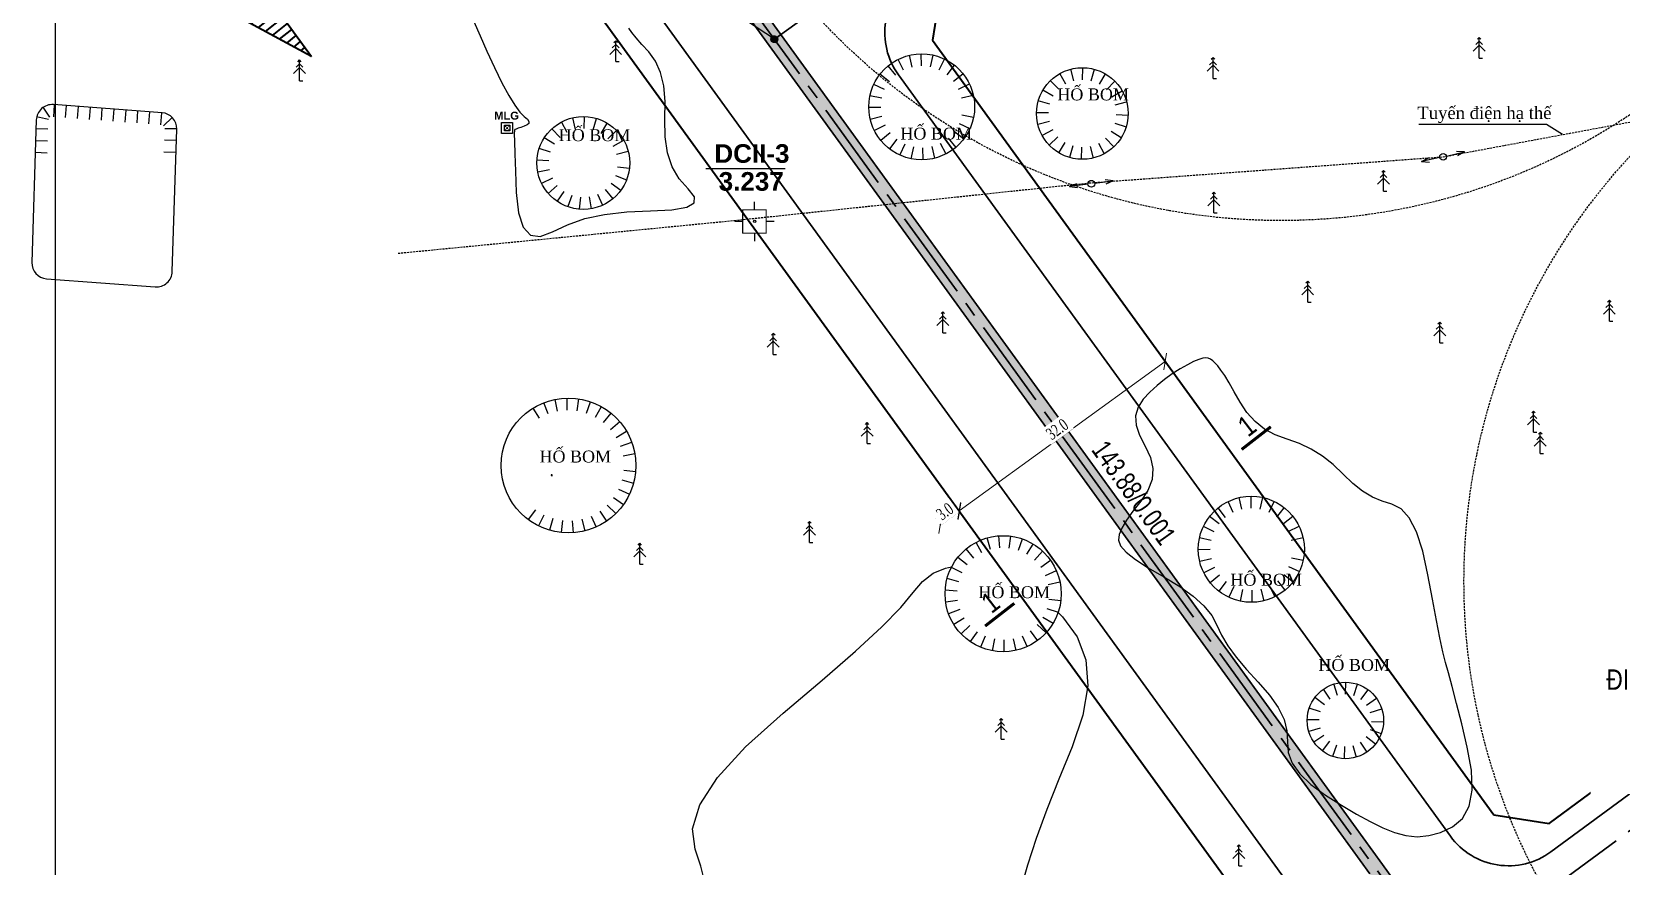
# Model space of a CAD drawing. Extents: x 22709 to 568895, y -41029 to 1932533.
# Drawn here: x 560514.7 to 560714.5, y 1930818.3 to 1930923.2 of the extents above; entities that cross this region are included whole.
import ezdxf
from ezdxf.enums import TextEntityAlignment as Align

# ---------------------------------------------------------------- set-up
doc = ezdxf.new("R2010")
doc.units = ezdxf.units.MI
doc.header["$MEASUREMENT"] = 0
doc.set_wipeout_variables(frame=1)
doc.header["$PDMODE"] = 1
for name, pattern in [('BORDER2', [0.875, 0.25, -0.125, 0.25, -0.125, 0, -0.125]), ('CENTER2', [1.125, 0.75, -0.125, 0.125, -0.125]), ('CONTINOUS', [0]), ('DASHED2', [0.375, 0.25, -0.125])]:
    doc.linetypes.add(name, pattern=pattern)
doc.layers.get('0').update_dxf_attribs({"color": 8, "linetype": 'CONTINUOUS'})
doc.layers.get('DEFPOINTS').update_dxf_attribs({"color": 8, "linetype": 'CONTINUOUS'})
for name, color, linetype, lineweight in [('1-chieu dai', 8, 'CONTINUOUS', 40), ('10-TIM', 8, 'CENTER2', 35), ('170170170-MUI TEN', 8, 'CONTINOUS', 20), ('4-LE TRONG', 8, 'CONTINUOUS', 40), ('7-LE NGOAI', 8, 'CONTINUOUS', 35), ('84- CX DAI PHAN CACH', 8, 'CONTINUOUS', 50), ('D-S-DÂY ĐIỆN 1.5', 200, 'DASHED2', 40)]:
    doc.layers.add(name, color=color, linetype=linetype, lineweight=lineweight)
for name, color, linetype in [('1-chieurong', 8, 'CONTINUOUS'), ('1-cotTK', 8, 'CONTINUOUS'), ('1-RANH GIOI QH DX', 8, 'BORDER2'), ('7- KHUNG TEN', 8, 'CONTINUOUS'), ('CHU', 8, 'CONTINUOUS'), ('DCII', 8, 'CONTINUOUS'), ('DIA VAT', 8, 'CONTINOUS'), ('DIA VAT 500', 8, 'CONTINUOUS'), ('DIA VAT.MOI', 8, 'CONTINUOUS'), ('DM CON', 8, 'CONTINUOUS'), ('ELEC - TEXT', 84, 'CONTINUOUS'), ('ho', 8, 'CONTINUOUS'), ('ho bom', 8, 'CONTINUOUS'), ('lang mo', 8, 'CONTINUOUS'), ('MATCAT', 8, 'CONTINUOUS'), ('PHI LAO', 8, 'CONTINUOUS')]:
    doc.layers.add(name, color=color, linetype=linetype)
doc.styles.add('Do doc', font='VHARIALN.TTF', dxfattribs={"width": 0.9, "oblique": 0.6})
doc.styles.add('HHH', font='VNTIMEI.TTF', dxfattribs={"height": 0.5})
doc.styles.add('K1', font='VHARIALN.TTF', dxfattribs={"height": 250})
doc.styles.add('L1', font='vntimeh.shx', dxfattribs={"width": 0.7})
doc.styles.add('nha', font='VHARIALB.TTF', dxfattribs={"height": 1})
doc.styles.get("Standard").update_dxf_attribs({"font": 'vntimeh.shx'})
doc.styles.add('Tung', font='VHARIAL.TTF', dxfattribs={"width": 0.8})
doc.dimstyles.new('chieu rong', dxfattribs={"dimtxt": 1.5, "dimasz": 1.5, "dimexe": 1, "dimexo": 1, "dimgap": 0.3, "dimtad": 1, "dimdec": 1, "dimzin": 0, "dimdsep": 46, "dimtxsty": 'L1', "dimblk": 'OBLIQUE', "dimcen": 1, "dimclrd": 37, "dimclre": 37, "dimclrt": 7, "dimadec": 0, "dimazin": 0, "dimtfac": 1, "dimtdec": 1, "dimtofl": 0, "dimtmove": 2, "dimatfit": 3, "dimldrblk": 'ARCHTICK', "dimfxl": 1, "dimtfill": 1, "dimtolj": 1, "dimtzin": 0, "dimlwd": 5, "dimlwe": 5, "dimarcsym": 0})
doc.dimstyles.get("Standard").update_dxf_attribs({"dimtxt": 0.18, "dimasz": 0.18, "dimexe": 0.18, "dimexo": 0.0625, "dimgap": 0.09, "dimtad": 0, "dimtih": 1, "dimtoh": 1, "dimdec": 4, "dimzin": 0, "dimdsep": 46, "dimtxsty": 'Standard', "dimcen": 0.09, "dimadec": 0, "dimazin": 0, "dimtfac": 1, "dimtdec": 4, "dimtofl": 0, "dimtmove": 0, "dimatfit": 3, "dimfxl": 1, "dimtolj": 1, "dimtzin": 0, "dimarcsym": 0})
pattern_1 = [(45, (0, 0), (-0.44194173824, 0.44194173824), [])]

# ---------------------------------------------------------------- blocks, each defined once
blk = doc.blocks.new('ELLIPSE')
at = {"color": 0, "linetype": 'ByBlock'}
blk.add_circle((0, 0), 1, dxfattribs=at)
blk = doc.blocks.new('DCII')
at = {"layer": 'DCII', "linetype": 'Continuous'}
for p, q in [((563372, 1962106.4), (563372, 1962107.06)), ((563371.02, 1962104.45), (563371.02, 1962106.4)), ((563371.02, 1962105.43), (563370.36, 1962105.43)), ((563372, 1962104.45), (563372, 1962103.77))]:
    blk.add_line(p, q, dxfattribs=at)
at = {"layer": 'DCII', "linetype": 'Continuous', "const_width": 0.1}
for points in [[(563372, 1962107.06), (563372, 1962106.4)], [(563370.36, 1962105.43), (563371.02, 1962105.43)], [(563372, 1962103.77), (563372, 1962104.45)], [(563373.65, 1962105.43), (563372.97, 1962105.43)]]:
    blk.add_lwpolyline(points, dxfattribs=at)
blk.add_lwpolyline([(563371.02, 1962106.4), (563372.97, 1962106.4), (563372.97, 1962104.45), (563371.02, 1962104.45)], close=True, dxfattribs=at)
at = {"layer": 'DCII', "linetype": 'Continuous', "xscale": 0.0975019498728216, "yscale": 0.0975019498728216, "zscale": 1.95, "rotation": 359.99999986318}
blk.add_blockref('ELLIPSE', (563372.02, 1962105.43), dxfattribs=at)
blk = doc.blocks.new('t')
at = {"layer": 'ho bom', "color": 250}
blk.add_line((0, 1.51), (0, 0), dxfattribs=at)
blk = doc.blocks.new('ht')
at = {"layer": 'DIA VAT'}
for p, q in [((568284.61, 1930957.26), (568285.58, 1930957.53)), ((568290.14, 1930957.26), (568289.17, 1930957.53)), ((568286.96, 1930957.26), (568284.61, 1930957.26)), ((568284.61, 1930957.26), (568285.58, 1930956.99)), ((568287.8, 1930957.26), (568290.14, 1930957.26)), ((568290.14, 1930957.26), (568289.17, 1930956.99))]:
    blk.add_line(p, q, dxfattribs=at)
blk.add_circle((568287.38, 1930957.26), 0.421, dxfattribs=at)
blk = doc.blocks.new('PL')
at = {"layer": 'PHI LAO', "color": 250, "linetype": 'Continuous'}
blk.add_line((569625.73, 1929989.67), (569626.15, 1929989.67), dxfattribs=at)
for points in [[(569625.51, 1929992.08), (569625.73, 1929992.3)], [(569625.95, 1929992.08), (569625.73, 1929992.3)], [(569625.73, 1929989.67), (569625.73, 1929992.3)], [(569624.98, 1929990.58), (569625.73, 1929991.33)], [(569625.3, 1929991.39), (569625.73, 1929991.81)], [(569626.15, 1929991.39), (569625.73, 1929991.81)], [(569626.48, 1929990.58), (569625.73, 1929991.33)]]:
    blk.add_lwpolyline(points, dxfattribs=at)
blk = doc.blocks.new('MUI TEN')
at = {"layer": '170170170-MUI TEN', "lineweight": 40}
h = blk.add_hatch(dxfattribs=at)
h.set_pattern_fill('ANSI31', color=256, scale=5, style=0)
h.set_pattern_definition(pattern_1)
h.paths.add_polyline_path([(563143.47, 1934865.75), (563145.06, 1934867.19), (563150.83, 1934860.84), (563145.91, 1934877.86), (563129.2, 1934884.66), (563134.97, 1934878.31), (563133.38, 1934876.87)])
h = blk.add_hatch(dxfattribs=at)
h.set_pattern_fill('ANSI31', color=256, scale=5, style=0)
h.set_pattern_definition(pattern_1)
h.paths.add_polyline_path([(563130.29, 1934874.07), (563132.35, 1934875.94), (563142.44, 1934864.82), (563140.38, 1934862.95)])
at = {"layer": '4-LE TRONG'}
blk.add_line((563129.27, 1934873.12), (563139.35, 1934862.01), dxfattribs=at)
at = {"layer": '4-LE TRONG', "flags": 128}
for points in [[(563129.2, 1934884.66), (563145.92, 1934877.86), (563150.83, 1934860.84), (563145.06, 1934867.19), (563143.47, 1934865.75), (563133.37, 1934876.88), (563134.97, 1934878.31), (563129.2, 1934884.66)], [(563132.35, 1934875.95), (563130.3, 1934874.06), (563140.38, 1934862.94), (563142.45, 1934864.82), (563132.35, 1934875.95)]]:
    blk.add_lwpolyline(points, dxfattribs=at)
blk = doc.blocks.new('cvnfgj')
at = {"layer": '1-cotTK', "lineweight": -3}
h = blk.add_hatch(dxfattribs=at)
h.set_pattern_fill('ANSI31', scale=0.1, style=0)
h.set_pattern_definition([(45, (561075.492941, 1927460.097698), (-0.008838834765, 0.008838834765), [])])
edge = h.paths.add_edge_path()
edge.add_arc((568402.56, 1930175.79), 0.43, 0, 360)
at = {"layer": '1-cotTK', "color": 7, "lineweight": -3}
blk.add_circle((568402.56, 1930175.79, -28.47), 0.43, dxfattribs=at)
blk = doc.blocks.new('_Oblique')
at = {"color": 0, "linetype": 'ByBlock', "lineweight": -2}
blk.add_line((-0.5, -0.5), (0.5, 0.5), dxfattribs=at)
blk = doc.blocks.new('*D49')
at = {"layer": '1-chieurong', "color": 37, "lineweight": 5, "transparency": 16777216}
for p, q in [((568012.41, 1930869.99), (568013.5, 1930868.49)), ((567987, 1930850.52), (568012.91, 1930869.3)), ((567986.5, 1930851.21), (567987.59, 1930849.71))]:
    blk.add_line(p, q, dxfattribs=at)
at = {"layer": 'DEFPOINTS', "color": 0, "lineweight": -3, "transparency": 16777216}
for p in [(568011.82, 1930870.8), (568012.91, 1930869.3), (567985.92, 1930852.02)]:
    blk.add_point(p, dxfattribs=at)
at = {"layer": '1-chieurong', "color": 37, "lineweight": 5, "transparency": 16777216, "xscale": 1.5, "yscale": 1.5, "zscale": 1.5}
for p, rotation in [((568012.91, 1930869.3), 35.94216198989407), ((567987, 1930850.52), 215.9421619898941)]:
    blk.add_blockref('_Oblique', p, dxfattribs=dict(at, rotation=rotation))
at = {"layer": '1-chieurong', "color": 7, "lineweight": -3, "transparency": 16777216, "insert": (567999.34, 1930860.76), "char_height": 1.5, "attachment_point": 5, "rotation": 35.9422, "style": 'L1', "bg_fill": 3, "box_fill_scale": 1.25, "bg_fill_color": 9, "bg_fill_true_color": 13158600, "bg_fill_transparency": 0}
blk.add_mtext('\\A1;32.0', dxfattribs=at)
blk = doc.blocks.new('_ARCHTICK')
at = {"color": 0, "linetype": 'ByBlock', "const_width": 0.15}
blk.add_lwpolyline([(-0.5, -0.5), (0.5, 0.5)], dxfattribs=at)
blk = doc.blocks.new('*D77')
at = {"layer": '1-chieurong', "color": 37, "lineweight": 5, "transparency": 16777216}
for p, q in [((567984.03, 1930849.51), (567984.03, 1930849.51)), ((567987.05, 1930850.46), (567984.62, 1930848.7)), ((567986.46, 1930851.27), (567986.46, 1930851.27))]:
    blk.add_line(p, q, dxfattribs=at)
at = {"layer": '1-chieurong', "color": 37, "lineweight": 5, "transparency": 16777216, "xscale": 1.5, "yscale": 1.5, "zscale": 1.5}
for p, rotation in [((567987.05, 1930850.46), 35.94216199129195), ((567984.62, 1930848.7), 215.942161991292)]:
    blk.add_blockref('_Oblique', p, dxfattribs=dict(at, rotation=rotation))
at = {"layer": '1-chieurong', "color": 7, "lineweight": -3, "transparency": 16777216, "insert": (567985.22, 1930850.43), "char_height": 1.5, "attachment_point": 5, "rotation": 35.9422, "style": 'L1', "bg_fill": 3, "box_fill_scale": 1.25, "bg_fill_color": 9, "bg_fill_true_color": 13158600, "bg_fill_transparency": 0}
blk.add_mtext('\\A1;3.0', dxfattribs=at)
at = {"layer": 'DEFPOINTS', "color": 0, "lineweight": -3, "transparency": 16777216}
for p in [(567987.05, 1930850.46), (567984.62, 1930848.7), (567984.62, 1930848.7)]:
    blk.add_point(p, dxfattribs=at)
blk = doc.blocks.new('tmb')
at = {"layer": '84- CX DAI PHAN CACH', "lineweight": -3}
h = blk.add_hatch(dxfattribs=at)
h.set_pattern_fill('AR-SAND', color=256, scale=0.3, style=0)
h.set_pattern_definition([(37.5, (561075.49294, 1927460.0977), (-0.018898007, 0.57804713), [0, -0.456, 0, -0.51, 0, -0.4875]), (7.5, (561075.49294, 1927460.0977), (0.53093301, 0.84664382), [0, -0.246, 0, -0.411, 0, -0.1575]), (327.5, (561075.12394, 1927460.0977), (0.93424256, 0.001697716), [0, -0.15, 0, -0.54, 0, -0.705]), (317.5, (561075.12394, 1927460.0977), (0.90183798, 0.26330267), [0, -0.075, 0, -0.354, 0, -0.405])])
h.paths.add_polyline_path([(567973.405, 1930898.236), (567941.569, 1930942.147, 1), (567939.949, 1930940.973), (567971.785, 1930897.062), (568038.626, 1930804.867), (568074.257, 1930755.722, 1), (568075.876, 1930756.896), (568040.246, 1930806.041)])
at = {"layer": '1-cotTK', "lineweight": -3, "ltscale": 15, "flags": 128}
blk.add_lwpolyline([(567963.79, 1930909.794), (567954.722, 1930915.799), (567947.68, 1930915.799)], dxfattribs=at)
at = {"layer": '1-RANH GIOI QH DX', "linetype": 'DASHED2', "ltscale": 30, "const_width": 2}
blk.add_lwpolyline([(568411.678, 1930949.543), (568385.601, 1930982.494), (568352.821, 1931025.773), (568320.86, 1931069.918), (568234.454, 1931189.276), (567924.026, 1930964.64), (568247.697, 1930518.199), (568559.192, 1930762.669), (568544.947, 1930780.727), (568483.932, 1930858.072), (568469.374, 1930876.529)], close=True, dxfattribs=at)
at = {"layer": '10-TIM', "ltscale": 15, "extrusion": (-0.041472, 0.057309, 0.997495)}
blk.add_line((568231.426, 1931103.502), (567963.786, 1930909.79), dxfattribs=at)
at = {"layer": '10-TIM', "ltscale": 15}
for p, q in [((568314.166, 1930989.183), (568048.239, 1930793.299)), ((567930.626, 1930955.536), (568276.416, 1930478.587))]:
    blk.add_line(p, q, dxfattribs=at)
at = {"layer": '4-LE TRONG'}
for p, q in [((567928.377, 1930931.38), (568062.217, 1930746.773)), ((567984.764, 1930916.641), (567983.648, 1930909.662)), ((567983.648, 1930909.662), (568054.231, 1930812.306)), ((568061.192, 1930811.224), (568177.05, 1930896.566)), ((568054.231, 1930812.306), (568061.192, 1930811.224))]:
    blk.add_line(p, q, dxfattribs=at)
at = {"layer": '4-LE TRONG', "ltscale": 0.5}
blk.add_line((567983.648, 1930909.662), (568054.231, 1930812.306), dxfattribs=at)
at = {"layer": '7-LE NGOAI', "ltscale": 0.5}
for p, q in [((567941.569, 1930942.147), (567973.405, 1930898.236)), ((567939.949, 1930940.973), (567971.785, 1930897.062)), ((567979.379, 1930905.328), (568048.773, 1930809.613)), ((567973.405, 1930898.236), (568040.246, 1930806.041)), ((567971.785, 1930897.062), (568038.626, 1930804.867)), ((568170.778, 1930888.22), (568061.397, 1930807.649)), ((568040.246, 1930806.041), (568075.876, 1930756.896))]:
    blk.add_line(p, q, dxfattribs=at)
at = {"layer": '7-LE NGOAI'}
blk.add_line((567931.473, 1930937.333), (568065.941, 1930751.86), dxfattribs=at)
at = {"layer": '7-LE NGOAI', "ltscale": 0.5}
for centre, start, end in [((567986.665, 1930910.611), 125.8961, 215.94216), ((568056.059, 1930814.895), 215.94216, 306.37556)]:
    blk.add_arc(centre, 9, start, end, dxfattribs=at)
at = {"layer": 'DCII', "linetype": 'Continuous'}
blk.add_line((567955.155, 1930893.541), (567965.143, 1930893.541), dxfattribs=at)
at = {"layer": 'DIA VAT', "linetype": 'DASHED2'}
for p, q in [((568047.843, 1930895.009), (568087.375, 1930902.36)), ((568003.352, 1930891.73), (568047.843, 1930895.009)), ((567958.772, 1930887.011), (568003.352, 1930891.73)), ((567916.476, 1930882.887), (567958.772, 1930887.011))]:
    blk.add_line(p, q, dxfattribs=at)
at = {"layer": 'DIA VAT 500', "linetype": 'Continuous'}
for p, q in [((567929.476, 1930899.324), (567930.876, 1930899.324)), ((567929.476, 1930897.924), (567929.476, 1930899.324)), ((567930.876, 1930897.924), (567929.476, 1930897.924)), ((567929.85, 1930898.273), (567929.85, 1930898.973)), ((567929.85, 1930898.973), (567930.55, 1930898.973)), ((567930.55, 1930898.273), (567929.85, 1930898.273)), ((567930.55, 1930898.973), (567930.55, 1930898.273)), ((567930.876, 1930899.324), (567930.876, 1930897.924))]:
    blk.add_line(p, q, dxfattribs=at)
at = {"layer": 'DIA VAT 500', "linetype": 'ByBlock'}
for p, q in [((567929.85, 1930898.273), (567930.55, 1930898.973)), ((567929.85, 1930898.973), (567930.55, 1930898.273))]:
    blk.add_line(p, q, dxfattribs=at)
at = {"layer": 'DM CON', "elevation": 3}
for points in [[(567926.018, 1930912.025), (567926.786, 1930910.21), (567927.65, 1930908.269), (567928.597, 1930906.237), (567929.541, 1930904.32), (567930.398, 1930902.725), (567931.154, 1930901.488), (567931.805, 1930900.609), (567932.344, 1930900.067), (567932.731, 1930899.725), (567932.925, 1930899.448), (567932.922, 1930899.21), (567932.722, 1930899.009), (567932.348, 1930898.842), (567931.924, 1930898.705), (567931.574, 1930898.593), (567931.319, 1930898.502), (567931.162, 1930898.425), (567931.098, 1930898.317), (567931.094, 1930897.911), (567931.116, 1930896.941), (567931.16, 1930895.364), (567931.227, 1930893.19), (567931.34, 1930890.523), (567931.625, 1930887.972), (567932.209, 1930886.146), (567933.114, 1930885.148), (567934.342, 1930884.981), (567935.895, 1930885.573), (567937.767, 1930886.473), (567939.951, 1930887.233), (567942.445, 1930887.776), (567945.233, 1930888.094), (567948.226, 1930888.219), (567950.908, 1930888.343), (567952.764, 1930888.66), (567953.706, 1930889.203), (567953.736, 1930889.978), (567952.939, 1930890.987), (567951.834, 1930892.24), (567950.94, 1930893.748), (567950.343, 1930895.511), (567950.052, 1930897.522), (567950.031, 1930899.743), (567950.05, 1930901.952), (567949.876, 1930903.924), (567949.473, 1930905.623), (567948.838, 1930907.043), (567947.999, 1930908.194), (567947.13, 1930909.14), (567946.406, 1930909.946), (567945.854, 1930910.622), (567945.478, 1930911.173)], [(567954.944, 1930804.175), (567954.553, 1930805.864), (567953.817, 1930807.982), (567953.511, 1930810.538), (567954.404, 1930813.537), (567956.625, 1930816.98), (567960.168, 1930820.853), (567964.876, 1930825.082), (567969.798, 1930829.232), (567973.986, 1930832.869), (567977.279, 1930835.919), (567979.663, 1930838.372), (567981.216, 1930840.244), (567982.416, 1930841.637), (567983.742, 1930842.657), (567985.276, 1930843.321), (567986.066, 1930843.46)], [(567999.451, 1930837.735), (568000.018, 1930837.201), (568001.867, 1930834.682), (568002.939, 1930831.777), (568003.175, 1930828.492), (568002.574, 1930824.834), (568001.214, 1930820.848), (567999.544, 1930816.798), (567998.014, 1930812.947), (567996.702, 1930809.339), (567995.616, 1930805.98), (567994.726, 1930802.862), (567993.856, 1930799.927), (567992.826, 1930797.118), (567991.606, 1930794.427), (567990.185, 1930791.863), (567988.534, 1930789.486), (567988.197, 1930789.184)]]:
    blk.add_lwpolyline(points, dxfattribs=at)
at = {"layer": 'DM CON'}
for points, elevation in [([(568017.634, 1930869.71), (568017.135, 1930869.549), (568016.492, 1930869.266), (568015.705, 1930868.863), (568014.786, 1930868.343), (568013.808, 1930867.726), (568012.844, 1930867.035), (568011.906, 1930866.272), (568011.001, 1930865.438), (568010.154, 1930864.531), (568009.506, 1930863.541), (568009.198, 1930862.456), (568009.254, 1930861.276), (568009.666, 1930860), (568010.38, 1930858.637), (568011.061, 1930857.233), (568011.378, 1930855.832), (568011.275, 1930854.444), (568010.75, 1930853.071), (568009.849, 1930851.722), (568008.852, 1930850.456), (568008.039, 1930849.328), (568007.458, 1930848.347), (568007.121, 1930847.513), (568007.043, 1930846.805), (568007.312, 1930846.11), (568008.016, 1930845.315), (568009.168, 1930844.399), (568010.759, 1930843.363), (568012.732, 1930842.213), (568014.742, 1930841.004), (568016.447, 1930839.788), (568017.788, 1930838.574), (568018.763, 1930837.363), (568019.415, 1930836.147), (568020.006, 1930834.887), (568020.8, 1930833.541), (568021.839, 1930832.103), (568023.123, 1930830.574), (568024.609, 1930828.964), (568026.033, 1930827.341), (568027.13, 1930825.773), (568027.857, 1930824.27), (568028.217, 1930822.835), (568028.269, 1930821.461), (568028.367, 1930820.12), (568028.863, 1930818.78), (568029.818, 1930817.437), (568031.234, 1930816.093), (568033.068, 1930814.758), (568035.06, 1930813.504), (568036.952, 1930812.399), (568038.698, 1930811.457), (568040.293, 1930810.679), (568041.751, 1930810.075), (568043.151, 1930809.685), (568044.575, 1930809.552), (568046.036, 1930809.684), (568047.53, 1930810.084), (568049.021, 1930810.769), (568050.294, 1930811.832), (568051.134, 1930813.369), (568051.507, 1930815.392), (568051.412, 1930817.894), (568050.891, 1930820.808), (568050.184, 1930823.742), (568049.533, 1930826.307), (568048.977, 1930828.437), (568048.524, 1930830.132), (568048.162, 1930831.456), (568047.823, 1930832.797), (568047.441, 1930834.538), (568047.002, 1930836.745), (568046.505, 1930839.415), (568045.944, 1930842.469), (568045.289, 1930845.438), (568044.509, 1930847.853), (568043.599, 1930849.634), (568042.561, 1930850.779), (568041.404, 1930851.348), (568040.183, 1930851.71), (568038.954, 1930852.233), (568037.727, 1930852.979), (568036.502, 1930853.954), (568035.274, 1930855.13), (568034.008, 1930856.332), (568032.674, 1930857.385), (568031.264, 1930858.26), (568029.781, 1930858.957), (568028.242, 1930859.502), (568026.748, 1930860.059), (568025.399, 1930860.789), (568024.211, 1930861.72), (568023.188, 1930862.852), (568022.324, 1930864.156), (568021.587, 1930865.457), (568020.945, 1930866.582), (568020.393, 1930867.5), (568019.928, 1930868.21), (568019.546, 1930868.718), (568019.212, 1930869.084), (568018.897, 1930869.365), (568018.593, 1930869.57), (568018.298, 1930869.701), (568018, 1930869.754)], 3), ([(567935.862, 1930854.998), (567935.854, 1930855.018), (567935.838, 1930855.031), (567935.812, 1930855.037), (567935.778, 1930855.035), (567935.746, 1930855.03), (567935.723, 1930855.022), (567935.713, 1930855.012), (567935.714, 1930855.001), (567935.725, 1930854.988), (567935.742, 1930854.975), (567935.76, 1930854.962), (567935.776, 1930854.949), (567935.792, 1930854.936), (567935.807, 1930854.924), (567935.821, 1930854.917), (567935.833, 1930854.918), (567935.844, 1930854.927), (567935.853, 1930854.946), (567935.86, 1930854.971)], 1)]:
    blk.add_lwpolyline(points, close=True, dxfattribs=dict(at, elevation=elevation))
at = {"layer": 'ho', "flags": 128}
blk.add_lwpolyline([(567888.094, 1930880.587), (567888.655, 1930898.492, 0.4016126), (567886.805, 1930900.549), (567873.147, 1930901.569, 0.4269279), (567870.999, 1930899.637), (567870.438, 1930881.732, 0.4016126), (567872.288, 1930879.675), (567885.946, 1930878.655, 0.4269279)], format="xyb", close=True, dxfattribs=at)
at = {"layer": 'ho bom'}
for centre, radius in [((567982.305, 1930901.29), 6.654), ((568002.5, 1930900.452), 5.76), ((567939.765, 1930894.238), 5.836), ((567937.908, 1930856.212), 8.474), ((568023.739, 1930845.678), 6.667), ((567992.54, 1930840.087), 7.3), ((568035.565, 1930824.159), 4.803)]:
    blk.add_circle(centre, radius, dxfattribs=at)
at = {"layer": 'MATCAT', "const_width": 0.38}
for points in [[(568022.524, 1930858.222), (568026.192, 1930861.075)], [(567990.278, 1930836.026), (567993.946, 1930838.88)]]:
    blk.add_lwpolyline(points, dxfattribs=at)
for p in [(-1681.892, 917.301, 3), (-1573.358, 917.718), (-1606.805, 915.192), (-1721.63, 914.885), (-1585.377, 901.008), (-1606.698, 898.28), (-1594.906, 887.075), (-1640.76, 883.23, 3.25), (-1556.983, 884.669), (-1578.304, 881.941), (-1662.081, 880.502, 3.25), (-1650.289, 869.296, 3.25), (-1566.512, 870.736), (-1565.665, 868.064), (-1657.53, 856.859), (-1678.851, 854.13), (-1558.378, 838.209), (-1633.441, 832.118), (-1603.562, 816.224)]:
    blk.add_blockref('PL', p)
at = {"layer": '1-cotTK', "lineweight": -3}
blk.add_blockref('cvnfgj', (-438.771, 733.999, 28.474), dxfattribs=at)
at = {"layer": '170170170-MUI TEN', "ltscale": 20, "xscale": 1.500000132390142, "yscale": 1.500000132390142, "zscale": 1.500000132390142, "rotation": 173.6683942706394}
blk.add_blockref('MUI TEN', (1727523.212, 4722376.427), dxfattribs=at)
at = {"layer": 'DCII', "linetype": 'Continuous', "xscale": 1.5, "yscale": 1.5, "zscale": 1.5}
blk.add_blockref('DCII', (-277096.708, -1012271.259, 3.092), dxfattribs=at)
at = {"layer": 'DIA VAT'}
for p, rotation in [((435627, -77589.794), 12.6272452359112), ((242312.537, -55429.545, 2.554), 7.087581099987253)]:
    blk.add_blockref('ht', p, dxfattribs=dict(at, rotation=rotation))
at = {"layer": 'ho'}
for p, rotation in [((567873.311, 1930901.556), 175.7292725102226), ((567874.807, 1930901.445), 175.7292725102226), ((567871.049, 1930900.026), 256.9540634356256), ((567871.88, 1930901.233), 213.982228801112), ((567876.303, 1930901.333), 175.7292725102226), ((567877.798, 1930901.221), 175.7292725102226), ((567879.294, 1930901.11), 175.7292725102226), ((567880.79, 1930900.998), 175.7292725102226), ((567882.286, 1930900.886), 175.7292725102226), ((567883.782, 1930900.774), 175.7292725102226), ((567885.278, 1930900.663), 175.7292725102226), ((567886.773, 1930900.551), 175.7292725102226), ((567888.103, 1930899.935), 133.6632878375276), ((567870.964, 1930898.53), 268.205216616932), ((567888.656, 1930898.578), 90.69145320424039), ((567870.87, 1930895.532), 268.205216616932), ((567870.917, 1930897.031), 268.205216616932), ((567888.564, 1930895.58), 88.20521661693209), ((567888.611, 1930897.079), 88.20521661693209), ((568020.815, 1930851.67), 206.0188500753976), ((568022.225, 1930852.171), 193.1278667336867), ((568023.712, 1930852.345), 180.2368833919759), ((568025.2, 1930852.183), 167.345900050265), ((568026.614, 1930851.694), 154.4549167085542), ((568018.5, 1930849.801), 231.8008167588192), ((568019.552, 1930850.866), 218.9098334171084), ((568027.884, 1930850.901), 141.5639333668433), ((568028.944, 1930849.844), 128.6729500251325), ((568017.712, 1930848.528), 244.69180010053), ((568029.743, 1930848.578), 115.7819666834216), ((567987.896, 1930845.719), 219.5050916371287), ((567989.143, 1930846.548), 207.7319014882988), ((567990.533, 1930847.105), 195.9587113394689), ((567992.007, 1930847.367), 184.185521190639), ((567993.504, 1930847.323), 172.4123310418091), ((567994.96, 1930846.974), 160.6391408929793), ((567996.315, 1930846.335), 148.8659507441494), ((567997.51, 1930845.434), 137.0927605953195), ((568017.073, 1930845.623), 270.4737667839518), ((568017.228, 1930847.112), 257.5827834422409), ((568030.238, 1930847.166), 102.8909833417108), ((567986.845, 1930844.653), 231.2782817859586), ((567998.497, 1930844.307), 125.3195704464896), ((568017.253, 1930844.137), 283.3647501256626), ((568029.79, 1930842.878), 65.16556688448205), ((568030.262, 1930844.299), 78.05655022619285), ((567985.495, 1930841.998), 254.8246620836184), ((567986.033, 1930843.395), 243.0514719347884), ((567999.232, 1930843.003), 113.5463802976597), ((567999.687, 1930841.576), 101.7731901488299), ((568017.76, 1930842.729), 296.2557334673734), ((568018.569, 1930841.47), 309.1467168090842), ((568019.638, 1930840.422), 322.0377001507951), ((568027.97, 1930840.525), 39.38360020106026), ((568029.013, 1930841.599), 52.27458354277115), ((567985.253, 1930840.52), 266.5978522324483), ((568020.914, 1930839.64), 334.928683492506), ((568022.333, 1930839.162), 347.8196668342168), ((568023.822, 1930839.012), 0.7106501759276718), ((568025.307, 1930839.198), 13.60163351763856), ((568026.713, 1930839.712), 26.49261685934945), ((567985.318, 1930839.024), 278.3710423812781), ((567985.687, 1930837.573), 290.144232530108), ((567999.46, 1930837.761), 71.4225143160665), ((567999.789, 1930839.222), 83.19570446489644), ((567986.344, 1930836.227), 301.9174226789379), ((567987.262, 1930835.044), 313.6906128277678), ((567997.955, 1930835.191), 47.87613401840674), ((567998.84, 1930836.398), 59.64932416723662), ((567988.402, 1930834.073), 325.4638029765976), ((567989.716, 1930833.355), 337.2369931254275), ((567991.149, 1930832.921), 349.0101832742574), ((567992.64, 1930832.788), 0.7833734230872658), ((567994.127, 1930832.962), 12.55656357191713), ((567995.548, 1930833.435), 24.32975372074701), ((567996.842, 1930834.189), 36.10294386957687), ((568032.793, 1930828.082), 215.2514733761892), ((568034.132, 1930828.744), 197.3584057510193), ((568035.61, 1930828.962), 179.4653381258493), ((568037.084, 1930828.716), 161.5722705006795), ((568038.41, 1930828.029), 143.6792028755096), ((568031.023, 1930825.72), 251.0376086265289), ((568031.722, 1930827.04), 233.144541001359), ((568039.462, 1930826.968), 125.7861352503397), ((568040.136, 1930825.635), 107.8930676251699), ((568030.763, 1930824.249), 268.9306762516987), ((568040.365, 1930823.98), 87.86135250339757), ((568030.968, 1930822.769), 286.8237438768687), ((568031.617, 1930821.424), 304.7168115020385), ((568032.649, 1930820.343), 322.6098791272085), ((568039.354, 1930821.207), 52.07521725305785), ((568040.078, 1930822.514), 69.96828487822766), ((568033.962, 1930819.631), 340.5029467523783), ((568035.431, 1930819.358), 358.3960143775481), ((568036.913, 1930819.549), 16.28908200271805), ((568038.264, 1930820.186), 34.18214962788795)]:
    blk.add_blockref('t', p, dxfattribs=dict(at, rotation=rotation))
at = {"layer": 'lang mo'}
for p, rotation in [((567980.771, 1930907.765), 193.3302919602907), ((567982.257, 1930907.944), 180.4140054652544), ((567983.746, 1930907.786), 167.497718970218), ((567977.056, 1930905.379), 232.0791514453997), ((567978.103, 1930906.449), 219.1628649503634), ((567979.363, 1930907.258), 206.246578455327), ((567985.161, 1930907.3), 154.5814324751817), ((567986.432, 1930906.509), 141.6651459801453), ((567987.495, 1930905.455), 128.748859485109), ((567999.675, 1930905.471), 209.370876577486), ((568001.062, 1930906.029), 194.4495170053002), ((568002.547, 1930906.211), 179.5281574331145), ((568004.028, 1930906.005), 164.6067978609288), ((568005.407, 1930905.424), 149.685438288743), ((567976.275, 1930904.103), 244.9954379404361), ((567988.294, 1930904.189), 115.8325729900726), ((567997.551, 1930903.4), 239.2135957218575), ((567998.477, 1930904.575), 224.2922361496717), ((568006.589, 1930904.508), 134.7640787165572), ((567975.799, 1930902.684), 257.9117244354724), ((567988.791, 1930902.777), 102.9162864950363), ((567996.959, 1930902.026), 254.1349552940432), ((568007.496, 1930903.318), 119.8427191443715), ((568008.065, 1930901.935), 104.9213595721857), ((567937.042, 1930899.399), 207.8180787334996), ((567938.444, 1930899.922), 193.0908188918122), ((567939.932, 1930900.072), 178.3635590501247), ((567941.41, 1930899.838), 163.6362992084372), ((567975.652, 1930901.194), 270.8280109305087), ((567975.842, 1930899.709), 283.7442974255452), ((567988.831, 1930899.991), 78.73973536598099), ((567996.741, 1930900.547), 269.056314866229), ((567996.91, 1930899.061), 283.9776744384147), ((568008.256, 1930900.262), 88.11262973245805), ((567934.856, 1930897.393), 237.2725984168745), ((567935.82, 1930898.538), 222.5453385751871), ((567942.779, 1930899.236), 148.9090393667498), ((567943.95, 1930898.305), 134.1817795250623), ((567976.359, 1930898.304), 296.6605839205814), ((567977.177, 1930897.051), 309.5768704156177), ((567987.613, 1930897.277), 52.9071623759084), ((567988.375, 1930898.565), 65.8234488709447), ((567997.457, 1930897.668), 298.8990340106005), ((567998.344, 1930896.464), 313.8203935827862), ((568007.398, 1930897.423), 58.26991058808657), ((568008.013, 1930898.786), 73.19127016027227), ((567934.215, 1930896.042), 251.999858258562), ((567944.847, 1930897.108), 119.4545196833749), ((567945.409, 1930895.722), 104.7272598416874), ((567978.254, 1930896.012), 322.4931569106541), ((567979.536, 1930895.24), 335.4094434056904), ((567980.959, 1930894.774), 348.3257299007267), ((567982.449, 1930894.638), 1.24201639576313), ((567983.933, 1930894.838), 14.15830289079942), ((567985.334, 1930895.365), 27.07458938583573), ((567986.581, 1930896.192), 39.99087588087203), ((567999.511, 1930895.528), 328.7417531549721), ((568000.879, 1930894.925), 343.6631127271578), ((568002.357, 1930894.694), 358.5844722993436), ((568003.845, 1930894.851), 13.50583187152932), ((568005.241, 1930895.387), 28.42719144371502), ((568006.453, 1930896.263), 43.34855101590079), ((567933.939, 1930894.571), 266.7271181002495), ((567934.046, 1930893.079), 281.4543779419369), ((567945.563, 1930893.573), 83.45423620049905), ((567934.529, 1930891.663), 296.1816377836244), ((567935.355, 1930890.417), 310.9088976253119), ((567944.487, 1930890.808), 53.99971651712407), ((567945.204, 1930892.121), 68.72697635881151), ((567936.472, 1930889.421), 325.6361574669993), ((567937.804, 1930888.742), 340.3634173086868), ((567939.266, 1930888.424), 355.0906771503743), ((567940.761, 1930888.488), 9.817936992061664), ((567942.19, 1930888.93), 24.54519683374919), ((567943.46, 1930889.721), 39.27245667543663), ((567933.455, 1930863.422), 211.6998140058608), ((567934.795, 1930864.093), 201.5581628387057), ((567936.231, 1930864.518), 191.4165116715506), ((567937.72, 1930864.684), 181.2748605043956), ((567939.215, 1930864.585), 171.1332093372405), ((567940.669, 1930864.224), 160.9915581700854), ((567942.036, 1930863.613), 150.8499070029303), ((567943.275, 1930862.77), 140.7082558357753), ((567944.346, 1930861.723), 130.5666046686202), ((567945.216, 1930860.503), 120.4249535014652), ((567945.857, 1930859.149), 110.2833023343101), ((567946.25, 1930857.704), 100.141651167155), ((567946.35, 1930855.467), 84.95779085042727), ((567946.087, 1930853.992), 74.8161396832722), ((567944.81, 1930851.295), 54.5328373489621), ((567945.568, 1930852.587), 64.67448851611711), ((567932.839, 1930849.421), 323.2579768445665), ((567934.114, 1930848.634), 333.3996280117216), ((567935.507, 1930848.085), 343.5412791788766), ((567939.954, 1930847.988), 13.96623268034184), ((567941.37, 1930848.476), 24.10788384749692), ((567942.678, 1930849.207), 34.24953501465193), ((567943.837, 1930850.156), 44.39118618180702), ((567936.976, 1930847.789), 353.6829303460317), ((567938.474, 1930847.756), 3.824581513186755)]:
    blk.add_blockref('t', p, dxfattribs=dict(at, rotation=rotation))
at = {"layer": '1-chieu dai', "lineweight": -3, "insert": (568008.955, 1930852.794), "char_height": 2.5, "attachment_point": 5, "rotation": 305.94131, "style": 'Do doc'}
blk.add_mtext('\\A1;143.88/0.001', dxfattribs=at)
at = {"layer": 'CHU', "linetype": 'Continuous', "style": 'nha'}
blk.add_text('mlg', height=1, dxfattribs=at).set_placement((567928.566, 1930899.68))
at = {"layer": 'DCII', "linetype": 'Continuous', "style": 'nha'}
for s, p in [('Dcii-3', (567956.24, 1930894.253)), ('3.237', (567956.785, 1930890.748))]:
    blk.add_text(s, height=2.34, dxfattribs=at).set_placement(p)
at = {"layer": 'DIA VAT.MOI'}
for p in [(567999.355, 1930902.101), (567936.673, 1930896.977), (567979.622, 1930897.172), (567934.257, 1930856.585), (567989.431, 1930839.534), (568021.111, 1930841.098), (568032.169, 1930830.388)]:
    blk.add_text('hè bom', height=1.5, dxfattribs=at).set_placement(p)
at = {"layer": 'lang mo', "style": 'HHH'}
blk.add_text('TuyÕn ®iÖn h¹ thÕ', height=1.55208, dxfattribs=at).set_placement((568044.614, 1930899.761, 3.092))
at = {"layer": 'MATCAT', "style": 'K1'}
for p in [(568023.316, 1930859.696), (567991.07, 1930837.501)]:
    blk.add_text('1', height=2.56, rotation=37.52903, dxfattribs=at).set_placement(p)
at = {"layer": 'DIA VAT'}
blk.add_leader([(568062.873, 1930897.804), (568060.862, 1930899.059), (568044.779, 1930899.059)], dimstyle='STANDARD', override={"dimgap": 0.09, "dimtad": 0, "dimfxl": 0.18, "dimtfill": 1, "dimarcsym": 1}, dxfattribs=at)
at = {"layer": '1-chieurong', "lineweight": -3}
dim = blk.add_aligned_dim(p1=(567985.916, 1930852.016), p2=(568011.824, 1930870.799), distance=-1.851, dimstyle='chieu rong', dxfattribs=at)
dim.commit()
dim.dimension.update_dxf_attribs({"geometry": '*D49', "text_midpoint": (567999.34, 1930860.759)})
dim = blk.add_aligned_dim(p1=(567987.046, 1930850.457), p2=(567984.617, 1930848.696), distance=0, dimstyle='chieu rong', dxfattribs=at)
dim.commit()
dim.dimension.update_dxf_attribs({"geometry": '*D77', "text_midpoint": (567985.215, 1930850.427)})

msp = doc.modelspace()

# ---------------------------------------------------------------- linework, layer by layer
at = {"layer": '7- KHUNG TEN', "color": 6, "lineweight": -3}
msp.add_lwpolyline([(560517.62, 1931373.84), (560517.62, 1930184.84), (561358.62, 1930184.84), (561358.62, 1931373.84)], close=True, dxfattribs=at)

# ---------------------------------------------------------------- next in the draw order: block references
at = {"layer": 'D-S-DÂY ĐIỆN 1.5', "lineweight": -3}
msp.add_blockref('tmb', (-7355.76, 12.5), dxfattribs=at)

# ---------------------------------------------------------------- next in the draw order: linework, layer by layer
for centre in [(560671.7, 1930978.49), (560773.71, 1930854.1)]:
    msp.add_circle(centre, 79, dxfattribs=at)

# ---------------------------------------------------------------- next in the draw order: wipeouts: each hides what was drawn before it
for points in [[(560762.43, 1930853.15), (560710.5, 1930853.15), (560710.5, 1930834.39), (560762.43, 1930834.39)], [(560710.62, 1930833.01), (560762.54, 1930833.01), (560762.54, 1930827.42), (560710.62, 1930827.42)]]:
    msp.add_wipeout(points).dxf.layer = 'ELEC - TEXT'

# ---------------------------------------------------------------- next in the draw order: texts
at = {"layer": 'ELEC - TEXT', "style": 'Tung', "width": 0.8}
msp.add_text('®iÖn trë ®Êt y/cÇu r<10(ohm)', height=2.56, dxfattribs=at).set_placement((560735.73, 1930841.8, 3.21), align=Align.MIDDLE_CENTER)

doc.saveas('drawing.dxf')
